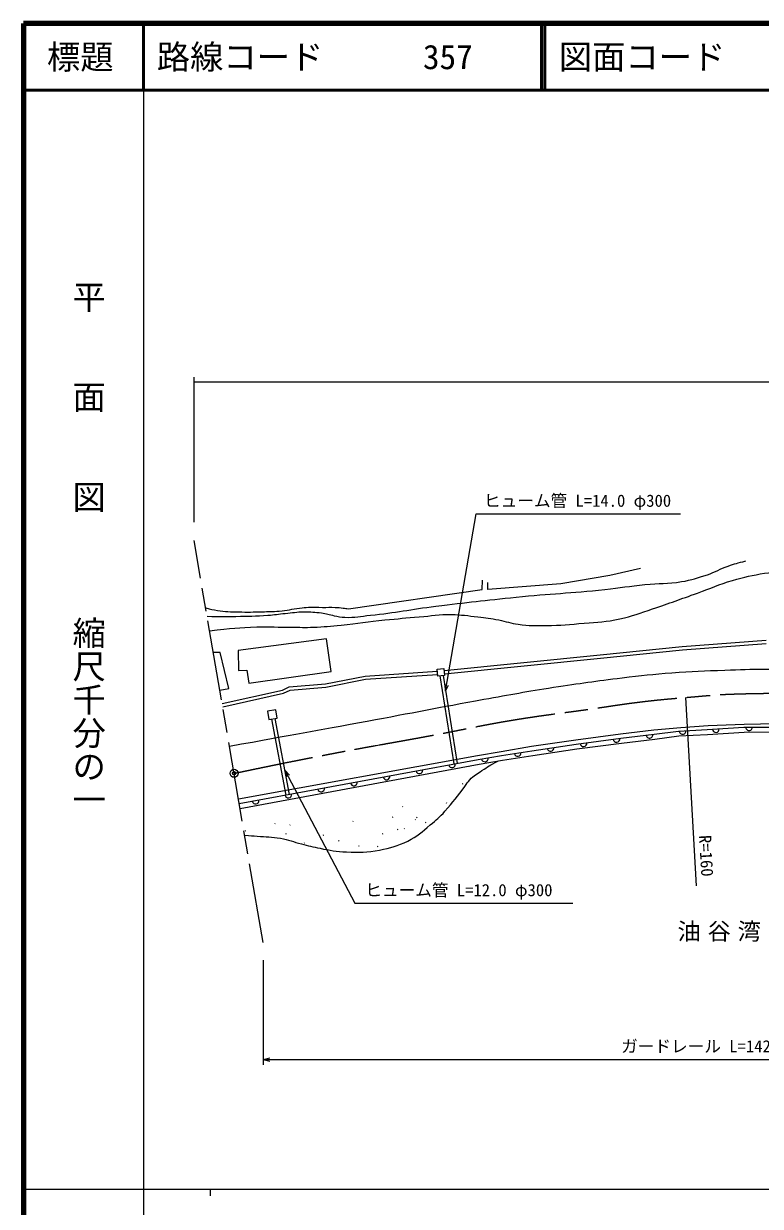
# Model space of a CAD drawing. Units: millimetres, scale not verified. Extents: x 40000 to 680000, y 20000 to 380000.
# Drawn here: x 40000 to 150641, y 202409 to 380000 of the extents above; entities that cross this region are included whole.
import ezdxf
from ezdxf.enums import TextEntityAlignment as Align

# ---------------------------------------------------------------- set-up
doc = ezdxf.new("R2010")
doc.units = ezdxf.units.MM
doc.header["$LTSCALE"] = 1000
doc.header["$PDMODE"] = 32
doc.header["$PDSIZE"] = 500
doc.linetypes.add('CHAIN', pattern=[18.5, 12, -1.5, 3.5, -1.5])
for name, color, linetype, lineweight in [('M-BGD', 7, 'Continuous', 13), ('M-BGD-HTXT', 7, 'Continuous', 13), ('M-BGD-OTRS1', 7, 'Continuous', 13), ('M-BMK', 2, 'CHAIN', 13), ('M-BMK-SRVR', 3, 'Continuous', 13), ('M-STR-HTXT', 7, 'Continuous', 13), ('M-TTL', 2, 'Continuous', 140), ('M-TTL-BAND', 7, 'Continuous', 25), ('M-TTL-LINE', 7, 'Continuous', 50), ('M-TTL-TXT', 7, 'Continuous', 13)]:
    doc.layers.add(name, color=color, linetype=linetype, lineweight=lineweight)
doc.layers.add('M-OTRS', color=6, linetype='Continuous')
doc.styles.add('@ＭＳ ゴシック', font='')
doc.styles.add('ＭＳ ゴシック', font='')
doc.styles.get('@ＭＳ ゴシック').set_extended_font_data('@MS Gothic')
doc.styles.get('ＭＳ ゴシック').set_extended_font_data('MS Gothic')

msp = doc.modelspace()

# ---------------------------------------------------------------- linework, layer by layer
at = {"layer": 'M-BGD'}
for p, q in [((128051, 297138), (120660, 295878)), ((132630, 298205), (128051, 297138)), ((88784, 292116), (108848, 295042)), ((108848, 295042), (108920, 296424)), ((109708, 295054), (109738, 296094)), ((120660, 295878), (109708, 295054)), ((85497, 287614), (72224, 285849)), ((86191, 282708), (85497, 287614)), ((69501, 285595), (68487, 285594)), ((70796, 280183), (69501, 285595)), ((72224, 285849), (72289, 282876)), ((72289, 282876), (73499, 282903)), ((73499, 282903), (73808, 280956)), ((73808, 280956), (86191, 282708)), ((102097, 283066), (103117, 283159)), ((102192, 282037), (102097, 283066)), ((103117, 283159), (103211, 282131)), ((103211, 282131), (102192, 282037)), ((69458, 279925), (70796, 280183)), ((77851, 276952), (76609, 276744)), ((76609, 276744), (76817, 275502)), ((76817, 275502), (78059, 275710)), ((78059, 275710), (77851, 276952)), ((106904, 268417), (106909, 268422)), ((105916, 265846), (105987, 265916)), ((103509, 262956), (103580, 263026)), ((96888, 262390), (96959, 262461)), ((77709, 259836), (77780, 259907)), ((79960, 259638), (80031, 259708)), ((89435, 260195), (89506, 260266)), ((95413, 260840), (95484, 260911)), ((98798, 260424), (98869, 260495)), ((99015, 260753), (99086, 260823)), ((100361, 260031), (100432, 260101)), ((73276, 258787), (73347, 258857)), ((79401, 258334), (79472, 258405)), ((84997, 258122), (85067, 258192)), ((93914, 258330), (93985, 258401)), ((96154, 258988), (96225, 259059)), ((97126, 259075), (97196, 259145)), ((82119, 256938), (82181, 257001)), ((87310, 257252), (87381, 257323)), ((90338, 256513), (90409, 256584)), ((93154, 256422), (93225, 256493))]:
    msp.add_line(p, q, dxfattribs=at)
for points in [[(103145, 282848), (126583, 285225), (138912, 286462), (151524, 287404)], [(103191, 282350), (126634, 284728), (138955, 285964), (151524, 286903)], [(69806, 277893), (78861, 279931), (79888, 280413), (85319, 280879), (91284, 282043), (102123, 282791)], [(69891, 277399), (79024, 279455), (80020, 279922), (85389, 280383), (91349, 281546), (102168, 282293)], [(72258, 263578), (108166, 270096), (111725, 270714), (116293, 271514), (122933, 272479), (129623, 273345), (134625, 273958), (138717, 274296), (142801, 274633), (148209, 274808), (153108, 274914), (159837, 274746), (164016, 274441), (168714, 273941), (175863, 272977), (185590, 271115), (199164, 268092), (217743, 263834)], [(72378, 262878), (108279, 269510), (111777, 270090), (116343, 270822), (122998, 271819), (129682, 272687), (134690, 273287), (138357, 273751), (142640, 273997), (148167, 274338), (152901, 274358), (160409, 274112), (163906, 273798), (168606, 273281), (173873, 272668), (185430, 270802), (192073, 269380), (219015, 262704)], [(72508, 262172), (108403, 268804), (111892, 269382), (116453, 270114), (123098, 271108), (129771, 271975), (134778, 272575), (138423, 273036), (142682, 273281), (148191, 273621), (152891, 273641), (160365, 273396), (163834, 273085), (168526, 272569), (173774, 271957), (185298, 270097), (191911, 268681), (218366, 261946)]]:
    msp.add_lwpolyline(points, dxfattribs=at)
for centre, start, end in [((138968, 273786), 183.28622, 3.28622), ((143959, 274078), 183.53985, 3.53985), ((148951, 274342), 180.23895, 0.23895), ((124081, 271959), 187.40181, 7.40181), ((129039, 272603), 187.40181, 7.40181), ((134003, 273204), 186.82911, 6.82911), ((114191, 270477), 189.11136, 9.11136), ((119133, 271240), 188.51263, 8.51263), ((104337, 268782), 190.46682, 10.46682), ((109257, 269672), 189.41762, 9.41762), ((94503, 266965), 190.46682, 10.46682), ((99420, 267873), 190.46682, 10.46682), ((84670, 265148), 190.46682, 10.46682), ((89586, 266057), 190.46682, 10.46682), ((74836, 263332), 190.46682, 10.46682), ((79753, 264240), 190.46682, 10.46682)]:
    msp.add_arc(centre, 500, start, end, dxfattribs=at)
for points, knots in [([(67560, 291007), (69641, 290980), (70190, 290975), (71876, 290999), (73757, 291026), (74814, 291019), (76690, 291161), (77703, 291237), (78264, 291351), (79275, 291452), (80377, 291561), (80994, 291673), (82102, 291678), (83132, 291683), (83715, 291664), (84735, 291516), (85482, 291408), (85881, 291238), (86625, 291104), (87259, 290991), (87613, 290896), (88256, 290862), (89748, 290784), (90582, 291018), (92069, 291169), (95934, 291561), (98066, 292054), (101923, 292526), (106624, 293101), (109259, 293412), (113972, 293889), (119160, 294415), (122087, 294492), (127275, 295034), (129636, 295281), (130944, 295552), (133308, 295776), (135456, 295980), (136685, 295864), (138815, 296212), (140359, 296465), (141199, 296757), (142686, 297248), (143936, 297662), (144547, 298131), (145793, 298557), (146820, 298907), (147197, 299010), (148465, 299320)], [0, 0, 0, 0, 1, 1, 1, 2, 2, 2, 3, 3, 3, 4, 4, 4, 5, 5, 5, 6, 6, 6, 7, 7, 7, 8, 8, 8, 9, 9, 9, 10, 10, 10, 11, 11, 11, 12, 12, 12, 13, 13, 13, 14, 14, 14, 15, 15, 15, 16, 16, 16, 16]), ([(67933, 288830), (71287, 289198), (72245, 289333), (75023, 289407), (77052, 289460), (78190, 289377), (80220, 289370), (81512, 289366), (82237, 289319), (83528, 289370), (85150, 289434), (86055, 289540), (87671, 289697), (90246, 289948), (91677, 290194), (94250, 290461), (96263, 290669), (97394, 290752), (99411, 290915), (101299, 291067), (102352, 291309), (104245, 291278), (105799, 291253), (106664, 291101), (108207, 290915), (109436, 290767), (110125, 290682), (111342, 290461), (112501, 290249), (113119, 289968), (114286, 289806), (115919, 289581), (116854, 289615), (118502, 289625), (120722, 289638), (121963, 289785), (124173, 289988), (126265, 290180), (127463, 290159), (129516, 290606), (131490, 291036), (132540, 291498), (134459, 292133), (137112, 293011), (138579, 293560), (141213, 294495), (143268, 295225), (144367, 295791), (146465, 296385), (148323, 296911), (149377, 297193), (151287, 297476), (152895, 297713), (153806, 297834), (155431, 297839), (156681, 297843), (157382, 297771), (158623, 297627), (159718, 297500), (160095, 297435), (161410, 297191)], [0, 0, 0, 0, 1, 1, 1, 2, 2, 2, 3, 3, 3, 4, 4, 4, 5, 5, 5, 6, 6, 6, 7, 7, 7, 8, 8, 8, 9, 9, 9, 10, 10, 10, 11, 11, 11, 12, 12, 12, 13, 13, 13, 14, 14, 14, 15, 15, 15, 16, 16, 16, 17, 17, 17, 18, 18, 18, 19, 19, 19, 20, 20, 20, 20]), ([(67345, 292264), (68153, 292052), (68405, 292006), (69094, 291890), (70329, 291681), (71041, 291713), (72293, 291672), (73665, 291627), (74434, 291663), (75807, 291696), (76810, 291720), (77377, 291688), (78375, 291793), (79582, 291919), (80247, 292081), (81452, 292229), (81979, 292294), (82274, 292328), (82804, 292358), (83619, 292404), (84077, 292351), (84893, 292347), (85635, 292344), (86051, 292375), (86791, 292342), (87266, 292321), (87534, 292315), (88005, 292250), (88311, 292208), (88417, 292191), (88784, 292116)], [0, 0, 0, 0, 1, 1, 1, 2, 2, 2, 3, 3, 3, 4, 4, 4, 5, 5, 5, 6, 6, 6, 7, 7, 7, 8, 8, 8, 9, 9, 9, 10, 10, 10, 10]), ([(70899, 271511), (80969, 273327), (83504, 273782), (91577, 275271), (98437, 276536), (102267, 277310), (109133, 278542), (113214, 279274), (115493, 279735), (119594, 280355), (123611, 280962), (125864, 281288), (129898, 281772), (132810, 282122), (134444, 282301), (137367, 282535), (140454, 282783), (142192, 282807), (145286, 282924), (147671, 283014), (149007, 283075), (151393, 283088), (153523, 283099), (154717, 283069), (156845, 282978), (160737, 282812), (162914, 282618), (166795, 282270), (169825, 281998), (171521, 281810), (174536, 281397), (177100, 281047), (178534, 280828), (181079, 280362), (183746, 279873), (185229, 279542), (187880, 278971), (192148, 278052), (194540, 277542), (198784, 276518), (203794, 275309), (206567, 274502), (211566, 273250), (215587, 272243), (217824, 271612), (221870, 270715), (226451, 269699), (229027, 269169), (233647, 268343), (238041, 267558), (240501, 267083), (244932, 266544), (249897, 265940), (252695, 265732), (257684, 265379), (261410, 265116), (263502, 265019), (267237, 264937), (269698, 264883), (271082, 264860), (273537, 265034), (275136, 265148), (275687, 265196), (277619, 265443)], [0, 0, 0, 0, 1, 1, 1, 2, 2, 2, 3, 3, 3, 4, 4, 4, 5, 5, 5, 6, 6, 6, 7, 7, 7, 8, 8, 8, 9, 9, 9, 10, 10, 10, 11, 11, 11, 12, 12, 12, 13, 13, 13, 14, 14, 14, 15, 15, 15, 16, 16, 16, 17, 17, 17, 18, 18, 18, 19, 19, 19, 20, 20, 20, 21, 21, 21, 21]), ([(73187, 258149), (74104, 258078), (74337, 258058), (75074, 257996), (76444, 257880), (77223, 257900), (78579, 257672), (79829, 257462), (80484, 257141), (81713, 256832), (82801, 256559), (83405, 256378), (84508, 256170), (86047, 255880), (86916, 255694), (88482, 255621), (90424, 255530), (91543, 255535), (93453, 255900), (95161, 256225), (96124, 256507), (97693, 257257), (99156, 257955), (99815, 258644), (101062, 259680), (101967, 260431), (102486, 260851), (103267, 261731), (104510, 263132), (105162, 263958), (106283, 265459), (106576, 265850), (106679, 266117), (107010, 266476), (107611, 267128), (108097, 267333), (108828, 267833), (109719, 268444), (110055, 268624), (111195, 269267)], [0, 0, 0, 0, 1, 1, 1, 2, 2, 2, 3, 3, 3, 4, 4, 4, 5, 5, 5, 6, 6, 6, 7, 7, 7, 8, 8, 8, 9, 9, 9, 10, 10, 10, 11, 11, 11, 12, 12, 12, 13, 13, 13, 13])]:
    msp.add_open_spline(points, degree=3, knots=knots, dxfattribs=at)
at = {"layer": 'M-BGD-OTRS1'}
for p, q in [((102498, 282065), (104605, 268831)), ((102997, 282111), (105096, 268922)), ((77217, 275569), (79368, 264169)), ((77711, 275652), (79860, 264260))]:
    msp.add_line(p, q, dxfattribs=at)
at = {"layer": 'M-BMK'}
msp.add_line((75949, 242021), (65613, 302378), dxfattribs=at)
msp.add_open_spline([(71598, 267431), (78088, 268780), (79758, 269119), (85001, 270136), (91377, 271374), (94971, 271949), (101357, 273135), (106343, 274061), (109109, 274729), (114115, 275534), (118325, 276211), (120702, 276466), (124924, 277060), (128104, 277508), (129876, 277829), (133065, 278205), (135544, 278498), (136939, 278615), (139426, 278823), (142370, 279070), (144018, 279265), (146971, 279350), (150509, 279452), (152497, 279500), (156033, 279350), (161435, 279121), (164460, 278873), (169830, 278249), (175289, 277614), (178331, 277098), (183733, 276085), (186747, 275520), (188400, 275033), (191385, 274334), (195892, 273280), (198405, 272644), (202907, 271572), (209204, 270073), (212705, 269120), (219034, 267762), (224084, 266679), (226925, 266127), (232010, 265218), (236802, 264362), (239488, 263866), (244318, 263246), (249662, 262561), (252665, 262221), (258038, 261819), (261646, 261549), (263673, 261448), (267290, 261350), (271623, 261233), (274053, 261151), (278388, 261220), (281485, 261269), (282505, 261299), (286313, 261475)], degree=3, knots=[0, 0, 0, 0, 1, 1, 1, 2, 2, 2, 3, 3, 3, 4, 4, 4, 5, 5, 5, 6, 6, 6, 7, 7, 7, 8, 8, 8, 9, 9, 9, 10, 10, 10, 11, 11, 11, 12, 12, 12, 13, 13, 13, 14, 14, 14, 15, 15, 15, 16, 16, 16, 17, 17, 17, 18, 18, 18, 19, 19, 19, 19], dxfattribs=at)
at = {"layer": 'M-BMK-SRVR'}
msp.add_circle((71598, 267431), 600, dxfattribs=at)
at = {"layer": 'M-OTRS'}
msp.add_point((71598, 267431), dxfattribs=at)
at = {"layer": 'M-STR-HTXT'}
for p, q in [((65613, 305168), (65613, 326909)), ((65613, 326204), (268463, 326204)), ((103373, 279750), (107973, 306405)), ((107973, 306405), (138655, 306405)), ((103373, 279750), (103296, 280778)), ((103373, 279750), (103789, 280693)), ((139376, 278806), (141013, 250543)), ((79241, 267910), (89714, 247928)), ((79241, 267910), (79484, 266908)), ((79241, 267910), (79927, 267140)), ((89714, 247928), (122467, 247928)), ((75949, 239380), (75949, 223655)), ((75949, 224480), (76949, 224730)), ((75949, 224480), (208488, 224480)), ((75949, 224480), (76949, 224230))]:
    msp.add_line(p, q, dxfattribs=at)
at = {"layer": 'M-TTL'}
for p, q in [((40000, 380000), (40000, 20000)), ((680000, 380000), (40000, 380000))]:
    msp.add_line(p, q, dxfattribs=at)
at = {"layer": 'M-TTL-BAND'}
for p, q in [((58000, 370000), (58000, 20000)), ((40000, 205000), (579000, 205000)), ((68000, 205000), (68000, 204000))]:
    msp.add_line(p, q, dxfattribs=at)
at = {"layer": 'M-TTL-LINE'}
for p, q in [((58000, 380000), (58000, 370000)), ((117750, 380000), (117750, 370000)), ((118250, 380000), (118250, 370000)), ((40000, 370000), (680000, 370000))]:
    msp.add_line(p, q, dxfattribs=at)

# ---------------------------------------------------------------- texts
at = {"layer": 'M-BGD-HTXT', "insert": (144969, 243568), "char_height": 2566, "attachment_point": 5, "style": 'ＭＳ ゴシック'}
msp.add_mtext('\\T1.29;油谷湾', dxfattribs=at)
at = {"layer": 'M-STR-HTXT', "style": 'ＭＳ ゴシック'}
for s, p in [('ヒューム管 L=14.0 φ300', (123186, 306905)), ('ヒューム管 L=12.0 φ300', (105365, 248428)), ('ガードレール L=142.0', (142219, 224980))]:
    msp.add_text(s, height=1833, dxfattribs=at).set_placement(p, align=Align.BOTTOM_CENTER)
msp.add_text('R=160', height=1833, rotation=273.314, dxfattribs=at).set_placement((141054, 254961), align=Align.BOTTOM_CENTER)
at = {"layer": 'M-TTL-BAND', "style": '@ＭＳ ゴシック'}
for s, p in [('平\u3000\u3000面\u3000\u3000図', (49777, 306475)), ('縮尺千分の一', (49777, 261030))]:
    msp.add_text(s, height=3666, rotation=270, dxfattribs=at).set_placement(p, align=Align.MIDDLE_RIGHT)
at = {"layer": 'M-TTL-TXT', "style": 'ＭＳ ゴシック'}
msp.add_text('標題', height=3666, dxfattribs=at).set_placement((48500, 375000), align=Align.MIDDLE_CENTER)
for s, p in [('路線コード      357', (60000, 375000)), ('図面コード      9-0', (120380, 375000))]:
    msp.add_text(s, height=3666, dxfattribs=at).set_placement(p, align=Align.MIDDLE_LEFT)

doc.saveas('drawing.dxf')
